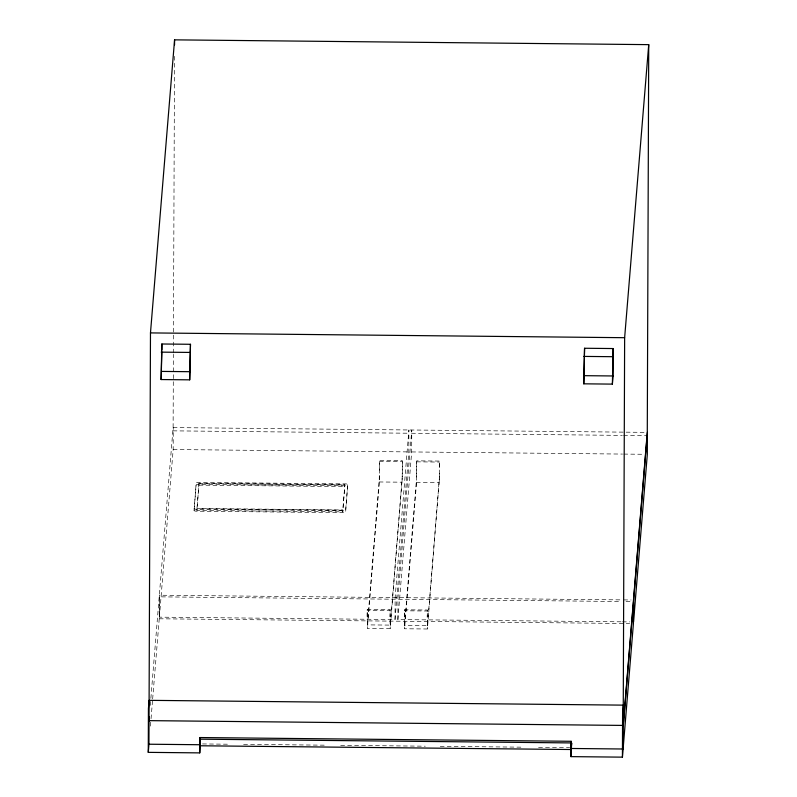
<?xml version="1.0" encoding="UTF-8"?>
<svg xmlns="http://www.w3.org/2000/svg" width="797" height="797" viewBox="0 0 797 797"><rect width="100%" height="100%" fill="white"/><g stroke="black" fill="none" stroke-linecap="round" stroke-linejoin="round"><path stroke-width="0.6" stroke-dasharray="3.98 2.99" d="M152.655 698.979L159.251 618.781L159.34 596.843L621.052 601.506M395.033 619.538L395.123 597.601L408.901 429.972L408.821 451.909L395.033 619.538L159.39 617.157L159.47 595.22L622.467 599.892M150.862 698.381L173.118 427.581L173.328 372.896M173.328 371.651L173.397 354.257M173.397 353.011L174.513 56.009M159.39 617.157L173.168 449.528L173.248 427.59M194.079 510.359L196.162 483.181A2.53 0.717 0.2 0 1 199.091 482.404L344.942 483.869A2.53 0.717 0.2 0 1 347.731 484.715L345.649 511.883A2.53 0.717 0.2 0 1 342.72 512.67L196.869 511.196A2.53 0.717 0.2 0 1 194.079 510.359L196.152 485.104A2.53 0.717 0.2 0 1 199.081 484.317L344.932 485.791A2.53 0.717 0.2 0 1 347.721 486.638M196.939 510.379L196.949 508.466L342.8 509.941L342.79 511.853L196.939 510.379L199.021 483.211L344.872 484.686L342.79 511.853M367.128 616.609L367.248 609.406L390.122 609.645L390.012 616.838M367.218 612.594L367.357 628.385L390.231 628.614L402.126 478.29M390.102 612.823L390.231 628.614M397.892 619.568L397.982 597.63L411.76 430.001L411.68 451.939L397.892 619.568L621.142 621.819M404.308 616.978L404.428 609.785L427.302 610.014L427.182 617.217M404.398 612.973L404.537 628.763L427.411 628.992L439.306 478.668M427.282 613.202L427.411 628.992M439.466 467.62L439.545 461.065L416.672 460.835L416.562 470.24M379.482 466.315L379.422 473.328M402.266 470.1L402.375 460.686L379.492 460.457L379.412 464.272M402.296 473.557L402.375 460.686M416.592 473.707L416.672 460.835M439.476 473.936L439.545 461.065M402.246 476.955L402.226 472.96M416.532 473.099L416.472 480.252M439.416 477.333L439.406 473.328M379.302 475.49L379.143 485.034L367.357 628.385M379.292 479.884L379.492 460.457M402.176 480.113L402.186 475.719M416.482 475.869L416.323 485.413L404.537 628.763M439.356 480.481L439.366 476.098M402.067 480.571L390.271 625.107L367.387 624.878L379.193 480.342M439.247 480.95L427.441 625.486L404.567 625.246L416.373 480.721M150.414 705.425L150.763 699.617M150.424 726.127L150.932 719.96M151.041 718.725L152.556 700.214M199.021 483.211L196.949 508.735L342.8 510.21L344.872 484.686M347.731 484.715L345.659 509.97A2.53 0.717 0.2 0 1 342.73 510.747L196.879 509.283A2.53 0.717 0.2 0 1 194.089 508.436M367.248 609.406L367.168 610.412L390.042 610.641L390.122 609.645M404.428 609.785L404.348 610.781L427.222 611.01L427.302 610.014M173.118 427.581L647.413 432.382M172.979 430.848L408.632 433.229M411.491 433.259L622.337 435.391M623.573 435.401L645.899 435.63M173.168 449.528L408.821 451.909M411.68 451.939L622.527 454.071M623.762 454.081L643.607 454.28M379.412 461.453L402.286 461.692M416.592 461.832L439.466 462.061M379.133 481.966L402.017 482.195M416.313 482.334L439.197 482.574M199.021 483.49L344.872 484.965M199.011 485.134L344.862 486.608M623.702 599.902L631.144 599.982M626.024 601.556L631.005 601.615M622.387 621.829L629.829 621.909M159.251 618.781L629.68 623.533M202.518 743.94L227.414 744.199M243.593 744.358L326.969 745.195M340.668 745.334L425.289 746.191M440.223 746.341L523.609 747.188M538.543 747.337L569.656 747.646M427.441 625.486L427.272 618.522M404.567 625.246L404.388 618.293M390.271 625.107L390.092 618.143M367.387 624.878L367.208 617.914"/><path stroke-width="1.2" d="M148.272 752.358L148.431 708.493L149.109 700.344L623.264 705.136L622.596 713.275L622.427 757.15L570.951 756.632L571.14 741.29L199.937 737.544L199.748 752.886L148.272 752.358L148.939 744.219L150.474 332.907L174.573 39.85L648.728 44.642L647.284 432.363L623.184 725.419L149.029 720.637M161.104 379.551L161.871 343.995L190.473 344.284L189.696 379.84L161.104 379.551L161.841 352.334M161.851 349.953L161.871 343.995M174.553 44.821L174.573 39.85M189.696 379.84L190.473 344.284M570.951 756.632L571.648 743.003L571.11 749.519L199.908 745.773L199.937 737.544M199.748 752.886L200.436 739.257L199.908 745.773M571.11 749.519L571.14 741.29M583.783 383.825L584.56 348.259L613.152 348.548L613.052 375.965L612.385 384.114L583.783 383.825L584.56 348.259M612.385 384.114L613.152 348.548M622.427 757.15L623.105 749.001L624.639 337.699L648.728 44.642M149.089 721.464L149.338 716.921M623.244 726.256L633.495 601.635L633.416 623.573L623.164 748.194M150.474 332.907L624.639 337.699M161.203 352.135L189.806 352.423M583.882 356.408L612.485 356.697M161.771 371.412L190.373 371.701M584.45 375.676L613.052 375.965M199.798 739.168L571.001 742.924M148.939 744.219L200.416 744.737M571.618 748.483L623.105 749.001M633.625 600.011L633.545 621.939L647.323 454.32L647.413 432.382L633.625 600.011"/></g></svg>
